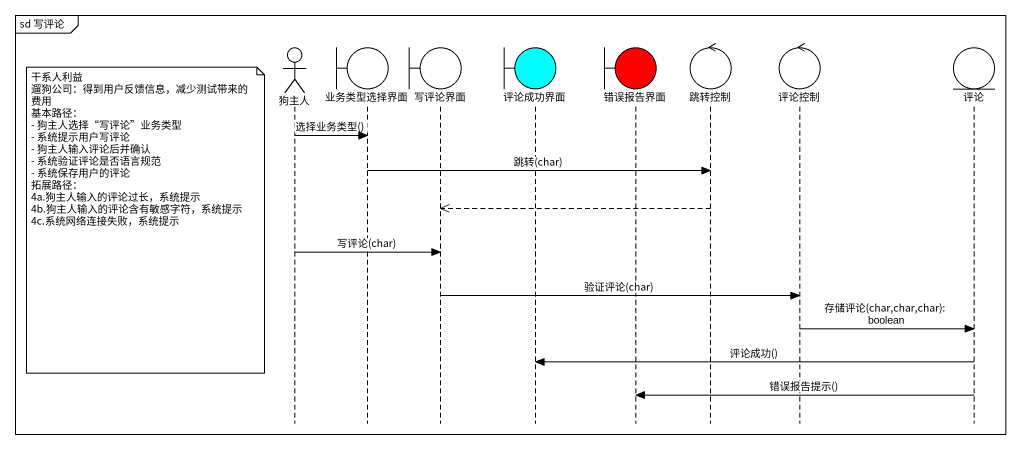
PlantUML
@startuml
mainframe sd 写评论
hide footbox
actor 狗主人
boundary 业务类型选择界面
boundary 写评论界面
boundary 评论成功界面 #00FFFF
boundary 错误报告界面 #FF0000
control 跳转控制
control 评论控制
entity 评论

狗主人 -> 业务类型选择界面 : 选择业务类型()
业务类型选择界面 -> 跳转控制 : 跳转(char)
跳转控制 -->> 写评论界面
note left of 狗主人
  干系人利益
  遛狗公司：得到用户反馈信息，减少测试带来的费用
  基本路径：
  - 狗主人选择“写评论”业务类型
  - 系统提示用户写评论
  - 狗主人输入评论后并确认
  - 系统验证评论是否语言规范
  - 系统保存用户的评论
  拓展路径：
  4a.狗主人输入的评论过长，系统提示
  4b.狗主人输入的评论含有敏感字符，系统提示
  4c.系统网络连接失败，系统提示
end note
狗主人 -> 写评论界面 : 写评论(char)
写评论界面 -> 评论控制 : 验证评论(char)
评论控制 -> 评论 : 存储评论(char,char,char): boolean
评论 -> 评论成功界面 : 评论成功()
评论 -> 错误报告界面 : 错误报告提示()
@enduml
